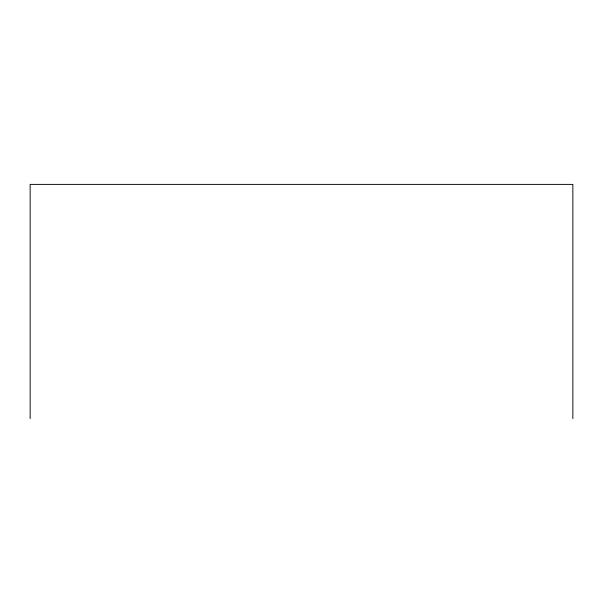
<?xml version="1.0" encoding="UTF-8"?>
<svg xmlns="http://www.w3.org/2000/svg" width="603" height="603" viewBox="0 0 603 603"><rect width="100%" height="100%" fill="white"/><g stroke="black" fill="none" stroke-linecap="round" stroke-linejoin="round"><path stroke-width="0.9" d="M572.85 418.61L572.85 184.39L30.15 184.39L30.15 418.61"/></g></svg>
